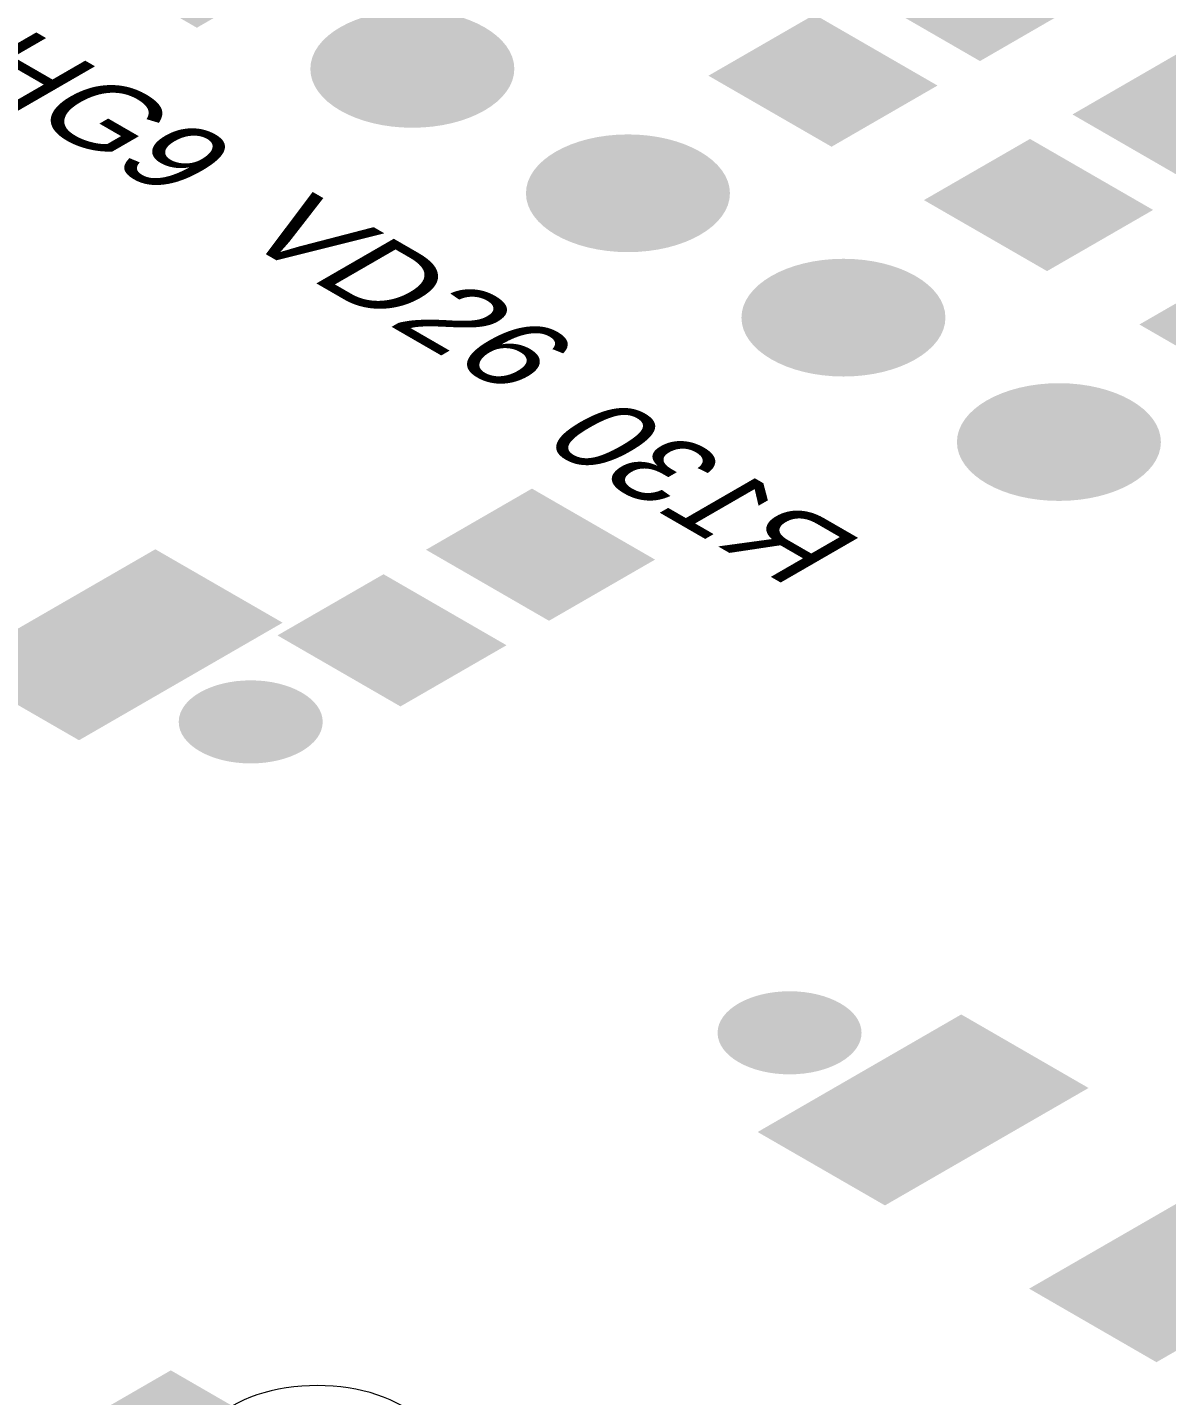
# Model space of a CAD drawing. Header units: millimetres. Extents: x -6 to 177, y -65 to 42.
# Drawn here: x 111.78 to 121.28, y -36.45 to -25.05 of the extents above; entities that cross this region are included whole.
import ezdxf

# ---------------------------------------------------------------- set-up
doc = ezdxf.new("R2010")
doc.units = ezdxf.units.MM
for name, color, linetype, true_color in [('Bottom Layer- Bottom', 7, 'Continuous', 0xffffff), ('Bottom Overlay- Bot Silk', 7, 'Continuous', 0xffffff), ('Bottom Paste- Bot Paste', 7, 'Continuous', 0xffffff), ('Bottom Solder- Bot Mask', 7, 'Continuous', 0xffffff), ('Multi-Layer', 7, 'Continuous', 0xffffff), ('Pad Holes', 7, 'Continuous', 0xffffff), ('Top Layer- Top', 7, 'Continuous', 0xffffff), ('Top Overlay- Top Silk', 7, 'Continuous', 0xffffff), ('Top Paste- Top Paste', 7, 'Continuous', 0xffffff), ('Top Solder- Top Mask', 7, 'Continuous', 0xffffff), ('Via Holes', 7, 'Continuous', 0xffffff)]:
    doc.layers.add(name, color=color, linetype=linetype, true_color=true_color)
doc.styles.add('Arial', font='')
doc.styles.get('Arial').set_extended_font_data('Arial')

# ---------------------------------------------------------------- blocks, each defined once
blk = doc.blocks.new('RES_0805_2012_B_257')
at = {"layer": 'Bottom Layer- Bottom', "linetype": 'Continuous', "lineweight": 18}
for points in [[(115.988, -28.932), (116.943, -29.483), (116.13, -29.952), (115.175, -29.401)], [(114.751, -29.646), (115.706, -30.197), (114.892, -30.667), (113.938, -30.115)]]:
    blk.add_hatch(color=7, dxfattribs=at).paths.add_polyline_path(points, flags=0)
at = {"layer": 'Bottom Paste- Bot Paste', "linetype": 'Continuous', "lineweight": 18}
for points in [[(115.988, -28.932), (116.943, -29.483), (116.13, -29.952), (115.175, -29.401)], [(114.751, -29.646), (115.706, -30.197), (114.892, -30.667), (113.938, -30.115)]]:
    blk.add_hatch(color=7, dxfattribs=at).paths.add_polyline_path(points, flags=0)
at = {"layer": 'Bottom Solder- Bot Mask', "linetype": 'Continuous', "lineweight": 18}
for points in [[(115.988, -28.891), (117.014, -29.483), (116.13, -29.993), (115.105, -29.401)], [(114.751, -29.605), (115.776, -30.197), (114.892, -30.707), (113.867, -30.115)]]:
    blk.add_hatch(color=7, dxfattribs=at).paths.add_polyline_path(points, flags=0)
blk = doc.blocks.new('RES_0805_2012_B_256')
at = {"layer": 'Bottom Layer- Bottom', "linetype": 'Continuous', "lineweight": 18}
for points in [[(121.518, -26.323), (120.563, -25.772), (121.377, -25.302), (122.331, -25.853)], [(120.281, -27.037), (119.326, -26.486), (120.139, -26.017), (121.094, -26.568)]]:
    blk.add_hatch(color=7, dxfattribs=at).paths.add_polyline_path(points, flags=0)
at = {"layer": 'Bottom Paste- Bot Paste', "linetype": 'Continuous', "lineweight": 18}
for points in [[(121.518, -26.323), (120.563, -25.772), (121.377, -25.302), (122.331, -25.853)], [(120.281, -27.037), (119.326, -26.486), (120.139, -26.017), (121.094, -26.568)]]:
    blk.add_hatch(color=7, dxfattribs=at).paths.add_polyline_path(points, flags=0)
at = {"layer": 'Bottom Solder- Bot Mask', "linetype": 'Continuous', "lineweight": 18}
for points in [[(121.518, -26.364), (120.493, -25.772), (121.377, -25.261), (122.402, -25.853)], [(120.281, -27.078), (119.255, -26.486), (120.139, -25.976), (121.165, -26.568)]]:
    blk.add_hatch(color=7, dxfattribs=at).paths.add_polyline_path(points, flags=0)
blk = doc.blocks.new('RES_0805_2012_B_324')
at = {"layer": 'Bottom Layer- Bottom', "linetype": 'Continuous', "lineweight": 18}
for points in [[(112.978, -36.283), (113.933, -36.834), (113.119, -37.304), (112.165, -36.753)], [(111.741, -36.998), (112.695, -37.549), (111.882, -38.018), (110.927, -37.467)]]:
    blk.add_hatch(color=7, dxfattribs=at).paths.add_polyline_path(points, flags=0)
at = {"layer": 'Bottom Paste- Bot Paste', "linetype": 'Continuous', "lineweight": 18}
for points in [[(112.978, -36.283), (113.933, -36.834), (113.119, -37.304), (112.165, -36.753)], [(111.741, -36.998), (112.695, -37.549), (111.882, -38.018), (110.927, -37.467)]]:
    blk.add_hatch(color=7, dxfattribs=at).paths.add_polyline_path(points, flags=0)
at = {"layer": 'Bottom Solder- Bot Mask', "linetype": 'Continuous', "lineweight": 18}
for points in [[(112.978, -36.242), (114.003, -36.834), (113.119, -37.345), (112.094, -36.753)], [(111.741, -36.957), (112.766, -37.549), (111.882, -38.059), (110.857, -37.467)]]:
    blk.add_hatch(color=7, dxfattribs=at).paths.add_polyline_path(points, flags=0)
blk = doc.blocks.new('LED3528_112')
at = {"layer": 'Top Layer- Top', "linetype": 'Continuous', "lineweight": 18}
for points in [[(111.576, -28.703), (109.95, -29.642), (108.96, -29.07), (110.586, -28.131)], [(111.223, -30.377), (112.849, -29.438), (113.839, -30.009), (112.213, -30.948)]]:
    blk.add_hatch(color=7, dxfattribs=at).paths.add_polyline_path(points, flags=0)
at = {"layer": 'Top Paste- Top Paste', "linetype": 'Continuous', "lineweight": 18}
for points in [[(111.576, -28.703), (109.95, -29.642), (108.96, -29.07), (110.586, -28.131)], [(111.223, -30.377), (112.849, -29.438), (113.839, -30.009), (112.213, -30.948)]]:
    blk.add_hatch(color=7, dxfattribs=at).paths.add_polyline_path(points, flags=0)
at = {"layer": 'Top Solder- Top Mask', "linetype": 'Continuous', "lineweight": 18}
for points in [[(111.647, -28.703), (109.95, -29.683), (108.889, -29.07), (110.586, -28.091)], [(111.152, -30.377), (112.849, -29.397), (113.91, -30.009), (112.213, -30.989)]]:
    blk.add_hatch(color=7, dxfattribs=at).paths.add_polyline_path(points, flags=0)
blk = doc.blocks.new('RES_0805_2012_B_108')
at = {"layer": 'Bottom Layer- Bottom', "linetype": 'Continuous', "lineweight": 18}
for points in [[(123.314, -27.36), (122.36, -26.809), (123.173, -26.339), (124.127, -26.89)], [(122.077, -28.074), (121.122, -27.523), (121.935, -27.054), (122.89, -27.605)]]:
    blk.add_hatch(color=7, dxfattribs=at).paths.add_polyline_path(points, flags=0)
at = {"layer": 'Bottom Paste- Bot Paste', "linetype": 'Continuous', "lineweight": 18}
for points in [[(123.314, -27.36), (122.36, -26.809), (123.173, -26.339), (124.127, -26.89)], [(122.077, -28.074), (121.122, -27.523), (121.935, -27.054), (122.89, -27.605)]]:
    blk.add_hatch(color=7, dxfattribs=at).paths.add_polyline_path(points, flags=0)
at = {"layer": 'Bottom Solder- Bot Mask', "linetype": 'Continuous', "lineweight": 18}
for points in [[(123.314, -27.401), (122.289, -26.809), (123.173, -26.298), (124.198, -26.89)], [(122.077, -28.115), (121.051, -27.523), (121.935, -27.013), (122.961, -27.605)]]:
    blk.add_hatch(color=7, dxfattribs=at).paths.add_polyline_path(points, flags=0)
blk = doc.blocks.new('RES_0805_2012_B_105')
at = {"layer": 'Bottom Layer- Bottom', "linetype": 'Continuous', "lineweight": 18}
for points in [[(119.722, -25.286), (118.767, -24.735), (119.581, -24.265), (120.535, -24.816)], [(118.485, -26), (117.53, -25.449), (118.343, -24.98), (119.298, -25.531)]]:
    blk.add_hatch(color=7, dxfattribs=at).paths.add_polyline_path(points, flags=0)
at = {"layer": 'Bottom Paste- Bot Paste', "linetype": 'Continuous', "lineweight": 18}
for points in [[(119.722, -25.286), (118.767, -24.735), (119.581, -24.265), (120.535, -24.816)], [(118.485, -26), (117.53, -25.449), (118.343, -24.98), (119.298, -25.531)]]:
    blk.add_hatch(color=7, dxfattribs=at).paths.add_polyline_path(points, flags=0)
at = {"layer": 'Bottom Solder- Bot Mask', "linetype": 'Continuous', "lineweight": 18}
for points in [[(119.722, -25.327), (118.697, -24.735), (119.581, -24.224), (120.606, -24.816)], [(118.485, -26.041), (117.459, -25.449), (118.343, -24.939), (119.368, -25.531)]]:
    blk.add_hatch(color=7, dxfattribs=at).paths.add_polyline_path(points, flags=0)
blk = doc.blocks.new('LED3528_92')
at = {"layer": 'Top Layer- Top', "linetype": 'Continuous', "lineweight": 18}
for points in [[(120.556, -33.888), (118.93, -34.827), (117.94, -34.255), (119.566, -33.316)], [(120.203, -35.561), (121.829, -34.623), (122.819, -35.194), (121.193, -36.133)]]:
    blk.add_hatch(color=7, dxfattribs=at).paths.add_polyline_path(points, flags=0)
at = {"layer": 'Top Paste- Top Paste', "linetype": 'Continuous', "lineweight": 18}
for points in [[(120.556, -33.888), (118.93, -34.827), (117.94, -34.255), (119.566, -33.316)], [(120.203, -35.561), (121.829, -34.623), (122.819, -35.194), (121.193, -36.133)]]:
    blk.add_hatch(color=7, dxfattribs=at).paths.add_polyline_path(points, flags=0)
at = {"layer": 'Top Solder- Top Mask', "linetype": 'Continuous', "lineweight": 18}
for points in [[(120.627, -33.888), (118.93, -34.867), (117.869, -34.255), (119.566, -33.275)], [(120.132, -35.561), (121.829, -34.582), (122.89, -35.194), (121.193, -36.174)]]:
    blk.add_hatch(color=7, dxfattribs=at).paths.add_polyline_path(points, flags=0)
blk = doc.blocks.new('DC_10_20')
at = {"layer": 'Bottom Layer- Bottom', "linetype": 'Continuous', "lineweight": 18}
h = blk.add_hatch(color=7, dxfattribs=at)
edge = h.paths.add_edge_path(flags=0)
edge.add_ellipse((114.991, -25.392), major_axis=(-0.8, 0), ratio=0.57735, start_angle=0, end_angle=360)
h = blk.add_hatch(color=7, dxfattribs=at)
edge = h.paths.add_edge_path(flags=0)
edge.add_ellipse((116.788, -26.429), major_axis=(-0.8, 0), ratio=0.57735, start_angle=0, end_angle=360)
h = blk.add_hatch(color=7, dxfattribs=at)
edge = h.paths.add_edge_path(flags=0)
edge.add_ellipse((118.584, -27.466), major_axis=(-0.8, 0), ratio=0.57735, start_angle=0, end_angle=360)
h = blk.add_hatch(color=7, dxfattribs=at)
edge = h.paths.add_edge_path(flags=0)
edge.add_ellipse((120.38, -28.503), major_axis=(-0.8, 0), ratio=0.57735, start_angle=0, end_angle=360)
at = {"layer": 'Bottom Solder- Bot Mask', "linetype": 'Continuous', "lineweight": 18}
blk.add_hatch(color=7, dxfattribs=at).paths.add_polyline_path([(113.195, -23.661), (114.398, -24.355), (113.195, -25.049), (111.993, -24.355)], flags=0)
h = blk.add_hatch(color=7, dxfattribs=at)
edge = h.paths.add_edge_path(flags=0)
edge.add_ellipse((114.991, -25.392), major_axis=(-0.85, 0), ratio=0.57735, start_angle=0, end_angle=360)
h = blk.add_hatch(color=7, dxfattribs=at)
edge = h.paths.add_edge_path(flags=0)
edge.add_ellipse((116.788, -26.429), major_axis=(-0.85, 0), ratio=0.57735, start_angle=0, end_angle=360)
h = blk.add_hatch(color=7, dxfattribs=at)
edge = h.paths.add_edge_path(flags=0)
edge.add_ellipse((118.584, -27.466), major_axis=(-0.85, 0), ratio=0.57735, start_angle=0, end_angle=360)
h = blk.add_hatch(color=7, dxfattribs=at)
edge = h.paths.add_edge_path(flags=0)
edge.add_ellipse((120.38, -28.503), major_axis=(-0.85, 0), ratio=0.57735, start_angle=0, end_angle=360)
at = {"layer": 'Multi-Layer', "linetype": 'Continuous', "lineweight": 18}
h = blk.add_hatch(color=9, dxfattribs=at)
edge = h.paths.add_edge_path(flags=0)
edge.add_ellipse((114.991, -25.392), major_axis=(-0.8, 0), ratio=0.57735, start_angle=0, end_angle=360)
h = blk.add_hatch(color=9, dxfattribs=at)
edge = h.paths.add_edge_path(flags=0)
edge.add_ellipse((116.788, -26.429), major_axis=(-0.8, 0), ratio=0.57735, start_angle=0, end_angle=360)
h = blk.add_hatch(color=9, dxfattribs=at)
edge = h.paths.add_edge_path(flags=0)
edge.add_ellipse((118.584, -27.466), major_axis=(-0.8, 0), ratio=0.57735, start_angle=0, end_angle=360)
h = blk.add_hatch(color=9, dxfattribs=at)
edge = h.paths.add_edge_path(flags=0)
edge.add_ellipse((120.38, -28.503), major_axis=(-0.8, 0), ratio=0.57735, start_angle=0, end_angle=360)
at = {"layer": 'Pad Holes', "linetype": 'Continuous', "lineweight": 18}
h = blk.add_hatch(color=7, dxfattribs=at)
edge = h.paths.add_edge_path(flags=0)
edge.add_ellipse((114.991, -25.392), major_axis=(-0.4, 0), ratio=0.57735, start_angle=0, end_angle=360)
h = blk.add_hatch(color=7, dxfattribs=at)
edge = h.paths.add_edge_path(flags=0)
edge.add_ellipse((116.788, -26.429), major_axis=(-0.4, 0), ratio=0.57735, start_angle=0, end_angle=360)
h = blk.add_hatch(color=7, dxfattribs=at)
edge = h.paths.add_edge_path(flags=0)
edge.add_ellipse((118.584, -27.466), major_axis=(-0.4, 0), ratio=0.57735, start_angle=0, end_angle=360)
h = blk.add_hatch(color=7, dxfattribs=at)
edge = h.paths.add_edge_path(flags=0)
edge.add_ellipse((120.38, -28.503), major_axis=(-0.4, 0), ratio=0.57735, start_angle=0, end_angle=360)
at = {"layer": 'Top Layer- Top', "linetype": 'Continuous', "lineweight": 18}
h = blk.add_hatch(color=7, dxfattribs=at)
edge = h.paths.add_edge_path(flags=0)
edge.add_ellipse((114.991, -25.392), major_axis=(-0.8, 0), ratio=0.57735, start_angle=0, end_angle=360)
h = blk.add_hatch(color=7, dxfattribs=at)
edge = h.paths.add_edge_path(flags=0)
edge.add_ellipse((116.788, -26.429), major_axis=(-0.8, 0), ratio=0.57735, start_angle=0, end_angle=360)
h = blk.add_hatch(color=7, dxfattribs=at)
edge = h.paths.add_edge_path(flags=0)
edge.add_ellipse((118.584, -27.466), major_axis=(-0.8, 0), ratio=0.57735, start_angle=0, end_angle=360)
h = blk.add_hatch(color=7, dxfattribs=at)
edge = h.paths.add_edge_path(flags=0)
edge.add_ellipse((120.38, -28.503), major_axis=(-0.8, 0), ratio=0.57735, start_angle=0, end_angle=360)
at = {"layer": 'Top Solder- Top Mask', "linetype": 'Continuous', "lineweight": 18}
blk.add_hatch(color=7, dxfattribs=at).paths.add_polyline_path([(113.195, -23.661), (114.398, -24.355), (113.195, -25.049), (111.993, -24.355)], flags=0)
h = blk.add_hatch(color=7, dxfattribs=at)
edge = h.paths.add_edge_path(flags=0)
edge.add_ellipse((114.991, -25.392), major_axis=(-0.85, 0), ratio=0.57735, start_angle=0, end_angle=360)
h = blk.add_hatch(color=7, dxfattribs=at)
edge = h.paths.add_edge_path(flags=0)
edge.add_ellipse((116.788, -26.429), major_axis=(-0.85, 0), ratio=0.57735, start_angle=0, end_angle=360)
h = blk.add_hatch(color=7, dxfattribs=at)
edge = h.paths.add_edge_path(flags=0)
edge.add_ellipse((118.584, -27.466), major_axis=(-0.85, 0), ratio=0.57735, start_angle=0, end_angle=360)
h = blk.add_hatch(color=7, dxfattribs=at)
edge = h.paths.add_edge_path(flags=0)
edge.add_ellipse((120.38, -28.503), major_axis=(-0.85, 0), ratio=0.57735, start_angle=0, end_angle=360)

msp = doc.modelspace()

# ---------------------------------------------------------------- hatches: boundary and pattern name
at = {"layer": 'Bottom Layer- Bottom', "linetype": 'Continuous', "lineweight": 18}
h = msp.add_hatch(color=7, dxfattribs=at)
edge = h.paths.add_edge_path(flags=0)
edge.add_ellipse((113.644, -30.836), major_axis=(-0.55, 0), ratio=0.57735, start_angle=0, end_angle=360)
h = msp.add_hatch(color=7, dxfattribs=at)
edge = h.paths.add_edge_path(flags=0)
edge.add_ellipse((118.135, -33.428), major_axis=(-0.55, 0), ratio=0.57735, start_angle=0, end_angle=360)
at = {"layer": 'Bottom Solder- Bot Mask', "linetype": 'Continuous', "lineweight": 18}
h = msp.add_hatch(color=7, dxfattribs=at)
edge = h.paths.add_edge_path(flags=0)
edge.add_ellipse((113.644, -30.836), major_axis=(-0.6, 0), ratio=0.57735, start_angle=0, end_angle=360)
h = msp.add_hatch(color=7, dxfattribs=at)
edge = h.paths.add_edge_path(flags=0)
edge.add_ellipse((118.135, -33.428), major_axis=(-0.6, 0), ratio=0.57735, start_angle=0, end_angle=360)
at = {"layer": 'Top Layer- Top', "linetype": 'Continuous', "lineweight": 18}
h = msp.add_hatch(color=7, dxfattribs=at)
edge = h.paths.add_edge_path(flags=0)
edge.add_ellipse((113.644, -30.836), major_axis=(-0.55, 0), ratio=0.57735, start_angle=0, end_angle=360)
h = msp.add_hatch(color=7, dxfattribs=at)
edge = h.paths.add_edge_path(flags=0)
edge.add_ellipse((118.135, -33.428), major_axis=(-0.55, 0), ratio=0.57735, start_angle=0, end_angle=360)
at = {"layer": 'Top Solder- Top Mask', "linetype": 'Continuous', "lineweight": 18}
h = msp.add_hatch(color=7, dxfattribs=at)
edge = h.paths.add_edge_path(flags=0)
edge.add_ellipse((113.644, -30.836), major_axis=(-0.6, 0), ratio=0.57735, start_angle=0, end_angle=360)
h = msp.add_hatch(color=7, dxfattribs=at)
edge = h.paths.add_edge_path(flags=0)
edge.add_ellipse((118.135, -33.428), major_axis=(-0.6, 0), ratio=0.57735, start_angle=0, end_angle=360)
at = {"layer": 'Via Holes', "linetype": 'Continuous', "lineweight": 18}
h = msp.add_hatch(color=7, dxfattribs=at)
edge = h.paths.add_edge_path(flags=0)
edge.add_ellipse((113.644, -30.836), major_axis=(-0.3, 0), ratio=0.57735, start_angle=0, end_angle=360)
h = msp.add_hatch(color=7, dxfattribs=at)
edge = h.paths.add_edge_path(flags=0)
edge.add_ellipse((118.135, -33.428), major_axis=(-0.3, 0), ratio=0.57735, start_angle=0, end_angle=360)

# ---------------------------------------------------------------- linework, layer by layer
at = {"color": 252, "linetype": 'Continuous', "lineweight": 13}
msp.add_ellipse((114.198, -36.946), major_axis=(1, 0), ratio=0.57735, start_param=0.785398, end_param=3.926991, dxfattribs=at)

# ---------------------------------------------------------------- block references
at = {"color": 163, "linetype": 'Continuous', "lineweight": 18}
for name in ['DC_10_20', 'RES_0805_2012_B_105', 'RES_0805_2012_B_256', 'RES_0805_2012_B_108', 'LED3528_112', 'RES_0805_2012_B_257', 'LED3528_92', 'RES_0805_2012_B_324']:
    msp.add_blockref(name, (0, 0), dxfattribs=at)

# ---------------------------------------------------------------- texts
at = {"layer": 'Bottom Overlay- Bot Silk', "color": 44, "linetype": 'Continuous', "lineweight": 13, "extrusion": (0, -0.816497, -0.57735), "insert": (118.124, -29.721, 0.104), "char_height": 0.912, "attachment_point": 7, "text_direction": (-0.707107, 0.408248, -0.57735), "line_spacing_factor": 1.047437, "style": 'Arial'}
msp.add_mtext('\\fArial|b0|i0;\\W0.9751;R130', dxfattribs=at)
at = {"layer": 'Top Overlay- Top Silk', "color": 2, "linetype": 'Continuous', "lineweight": 13, "extrusion": (0, 0.816497, 0.57735), "char_height": 0.912, "attachment_point": 7, "text_direction": (0.707107, -0.408248, 0.57735), "line_spacing_factor": 1.047437, "style": 'Arial'}
for s, insert in [('\\fArial|b0|i0;\\W0.9728;HG9', (111.131, -25.424, 0.16)), ('\\fArial|b0|i0;\\W1.0081;VD26', (113.502, -26.793, 0.16))]:
    msp.add_mtext(s, dxfattribs=dict(at, insert=insert))

doc.saveas('drawing.dxf')
